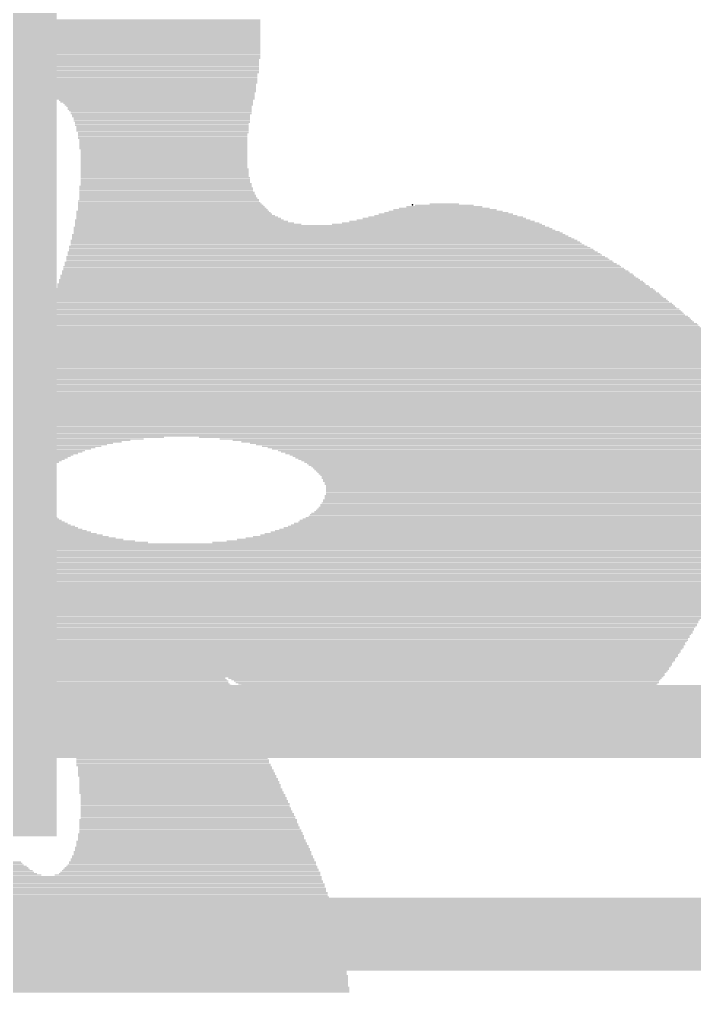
# Model space of a CAD drawing. Extents: x -0.1 to 38.1, y -0.1 to 36.4.
# Drawn here: x 7.71 to 8.885, y 25.472 to 27.166 of the extents above; entities that cross this region are included whole.
import ezdxf

# ---------------------------------------------------------------- set-up
doc = ezdxf.new("R2010")
doc.units = 0
for name, color, linetype in [('16', 132, 'CONTINUOUS'), ('21', 40, 'CONTINUOUS'), ('22', 6, 'CONTINUOUS'), ('24', 53, 'CONTINUOUS'), ('52', 253, 'CONTINUOUS')]:
    doc.layers.add(name, color=color, linetype=linetype)

# ---------------------------------------------------------------- blocks, each defined once
blk = doc.blocks.new('RECT')
blk.add_solid([(-0.5, -0.5), (0.5, -0.5), (-0.5, 0.5), (0.5, 0.5)])

msp = doc.modelspace()

# ---------------------------------------------------------------- linework, layer by layer
at = {"layer": '22', "const_width": 0.127}
msp.add_lwpolyline([(6.5525, 25.574), (10.2355, 25.574)], dxfattribs=at)
at = {"layer": '24'}
msp.add_point((8.394, 26.844), dxfattribs=at)
at = {"layer": '52', "const_width": 0.127}
msp.add_lwpolyline([(7.644, 25.944), (9.144, 25.944)], dxfattribs=at)

# ---------------------------------------------------------------- block references
at = {"layer": '16', "xscale": 1.016, "yscale": 2.2}
msp.add_blockref('RECT', (7.267, 26.844), dxfattribs=at)
at = {"layer": '21'}
for p, xscale, yscale in [((7.738, 27.1576), 0.7822, 0.0026), ((7.7393, 27.1652), 0.7798, 0.0024), ((7.7393, 27.1627), 0.7798, 0.0026), ((7.7393, 27.1601), 0.7798, 0.0024), ((7.7355, 27.1423), 0.7874, 0.0024), ((7.7355, 27.1398), 0.7874, 0.0024), ((7.7368, 27.15), 0.7848, 0.0026), ((7.7368, 27.1474), 0.7848, 0.0024), ((7.7368, 27.1449), 0.7848, 0.0026), ((7.738, 27.155), 0.7822, 0.0024), ((7.738, 27.1525), 0.7822, 0.0024), ((7.7329, 27.1246), 0.7924, 0.0026), ((7.7342, 27.1322), 0.7898, 0.0026), ((7.7342, 27.1296), 0.7898, 0.0024), ((7.7342, 27.1271), 0.7898, 0.0024), ((7.7355, 27.1373), 0.7874, 0.0026), ((7.7355, 27.1347), 0.7874, 0.0024), ((7.7304, 27.1068), 0.7974, 0.0026), ((7.7317, 27.1144), 0.795, 0.0024), ((7.7317, 27.1119), 0.795, 0.0026), ((7.7317, 27.1093), 0.795, 0.0024), ((7.7329, 27.122), 0.7924, 0.0024), ((7.7329, 27.1195), 0.7924, 0.0026), ((7.7329, 27.1169), 0.7924, 0.0024), ((7.7279, 27.0966), 0.7976, 0.0024), ((7.7279, 27.0941), 0.7976, 0.0026), ((7.7279, 27.0915), 0.7976, 0.0024), ((7.7279, 27.089), 0.7976, 0.0024), ((7.7304, 27.1042), 0.7974, 0.0024), ((7.7304, 27.1017), 0.7974, 0.0024), ((7.7304, 27.0992), 0.7974, 0.0026), ((7.7253, 27.0763), 0.8026, 0.0024), ((7.7253, 27.0738), 0.8026, 0.0026), ((7.7266, 27.0865), 0.8, 0.0026), ((7.7266, 27.0839), 0.8, 0.0024), ((7.7266, 27.0814), 0.8, 0.0026), ((7.7266, 27.0788), 0.8, 0.0024), ((7.7215, 27.056), 0.805, 0.0026), ((7.7228, 27.0661), 0.8026, 0.0024), ((7.7228, 27.0636), 0.8026, 0.0024), ((7.7228, 27.0611), 0.8026, 0.0026), ((7.7228, 27.0585), 0.8026, 0.0024), ((7.724, 27.0712), 0.8, 0.0024), ((7.724, 27.0687), 0.8, 0.0026), ((7.719, 27.0458), 0.8052, 0.0024), ((7.719, 27.0433), 0.8052, 0.0026), ((7.719, 27.0407), 0.8052, 0.0024), ((7.7177, 27.0382), 0.8026, 0.0024), ((7.7203, 27.0534), 0.8026, 0.0024), ((7.7203, 27.0509), 0.8026, 0.0024), ((7.7203, 27.0484), 0.8026, 0.0026), ((7.5247, 27.0255), 0.4268, 0.0024), ((7.5221, 27.023), 0.4216, 0.0026), ((7.7165, 27.0357), 0.8052, 0.0026), ((7.7165, 27.0331), 0.8052, 0.0024), ((7.5348, 27.0306), 0.4418, 0.0026), ((7.5285, 27.028), 0.4292, 0.0024), ((7.9413, 27.0306), 0.3556, 0.0026), ((7.9463, 27.028), 0.3454, 0.0024), ((7.9476, 27.0255), 0.3378, 0.0024), ((7.9488, 27.023), 0.3352, 0.0026), ((7.5158, 27.0153), 0.414, 0.0024), ((7.5145, 27.0128), 0.4114, 0.0024), ((7.512, 27.0103), 0.4064, 0.0026), ((7.5107, 27.0077), 0.4038, 0.0024), ((7.5208, 27.0204), 0.419, 0.0024), ((7.5183, 27.0179), 0.414, 0.0026), ((7.9514, 27.0204), 0.3302, 0.0024), ((7.9527, 27.0179), 0.3276, 0.0026), ((7.9527, 27.0153), 0.3226, 0.0024), ((7.9539, 27.0128), 0.32, 0.0024), ((7.9539, 27.0103), 0.32, 0.0026), ((7.9552, 27.0077), 0.3174, 0.0024), ((7.9565, 27.0052), 0.315, 0.0026), ((7.9565, 27.0026), 0.315, 0.0024), ((7.9565, 27.0001), 0.3098, 0.0024), ((7.9565, 26.9976), 0.3098, 0.0026), ((7.9577, 26.995), 0.3072, 0.0024), ((7.9577, 26.9925), 0.3072, 0.0026), ((7.9577, 26.9899), 0.3072, 0.0024), ((7.959, 26.9874), 0.3048, 0.0024), ((7.9577, 26.9849), 0.3022, 0.0026), ((7.9577, 26.9823), 0.3022, 0.0024), ((7.959, 26.9798), 0.2996, 0.0026), ((7.959, 26.9772), 0.2996, 0.0024), ((7.959, 26.9747), 0.2996, 0.0024), ((7.959, 26.9722), 0.2996, 0.0026), ((7.9603, 26.9696), 0.2972, 0.0024), ((7.959, 26.9671), 0.2946, 0.0026), ((7.959, 26.9645), 0.2946, 0.0024), ((7.959, 26.962), 0.2946, 0.0024), ((7.959, 26.9595), 0.2946, 0.0026), ((7.9603, 26.9569), 0.292, 0.0024), ((7.9603, 26.9544), 0.292, 0.0026), ((7.9603, 26.9518), 0.292, 0.0024), ((7.9603, 26.9493), 0.292, 0.0024), ((7.9603, 26.9468), 0.292, 0.0026), ((7.9603, 26.9442), 0.292, 0.0024), ((7.9603, 26.9417), 0.292, 0.0026), ((7.9616, 26.9391), 0.2896, 0.0024), ((7.9616, 26.9366), 0.2896, 0.0024), ((7.9616, 26.9341), 0.2896, 0.0026), ((7.9616, 26.9315), 0.2896, 0.0024), ((7.9616, 26.929), 0.2896, 0.0026), ((7.9616, 26.9264), 0.2896, 0.0024), ((7.9616, 26.9239), 0.2896, 0.0024), ((7.9616, 26.9214), 0.2896, 0.0026), ((7.9616, 26.9188), 0.2896, 0.0024), ((7.9616, 26.9163), 0.2896, 0.0026), ((7.9616, 26.9137), 0.2896, 0.0024), ((7.9616, 26.9112), 0.2896, 0.0024), ((7.9616, 26.9087), 0.2896, 0.0026), ((7.9628, 26.9061), 0.292, 0.0024), ((7.9628, 26.9036), 0.292, 0.0026), ((7.9628, 26.901), 0.292, 0.0024), ((7.9628, 26.8985), 0.292, 0.0024), ((7.9628, 26.896), 0.292, 0.0026), ((7.9628, 26.8934), 0.292, 0.0024), ((7.9641, 26.8909), 0.2946, 0.0026), ((7.9641, 26.8883), 0.2946, 0.0024), ((7.9641, 26.8858), 0.2946, 0.0024), ((7.9641, 26.8756), 0.2996, 0.0024), ((7.9654, 26.8731), 0.3022, 0.0024), ((7.9654, 26.8706), 0.3022, 0.0026), ((7.9641, 26.8833), 0.2946, 0.0026), ((7.9654, 26.8807), 0.2972, 0.0024), ((7.9654, 26.8782), 0.2972, 0.0026), ((7.9654, 26.868), 0.3022, 0.0024), ((7.9667, 26.8655), 0.3048, 0.0026), ((7.9667, 26.8629), 0.3048, 0.0024), ((7.9679, 26.8604), 0.3072, 0.0024), ((7.9679, 26.8579), 0.3072, 0.0026), ((7.9692, 26.8553), 0.3098, 0.0024), ((7.9705, 26.8528), 0.3124, 0.0026), ((7.9692, 26.8502), 0.315, 0.0024), ((7.9704, 26.8477), 0.3174, 0.0024), ((7.9717, 26.8452), 0.32, 0.0026), ((7.973, 26.8426), 0.3226, 0.0024), ((7.9742, 26.8401), 0.325, 0.0026), ((7.9755, 26.8375), 0.3276, 0.0024), ((7.9768, 26.835), 0.3302, 0.0024), ((8.4505, 26.835), 0.1802, 0.0024), ((8.4492, 26.8375), 0.1574, 0.0024), ((8.4492, 26.8401), 0.132, 0.0026), ((8.4493, 26.8426), 0.1016, 0.0024), ((8.4493, 26.8452), 0.0508, 0.0026), ((7.9882, 26.8172), 0.3632, 0.0024), ((7.9768, 26.8325), 0.3352, 0.0026), ((7.9781, 26.8299), 0.3378, 0.0024), ((7.9793, 26.8274), 0.3402, 0.0026), ((7.9819, 26.8248), 0.3454, 0.0024), ((7.9844, 26.8223), 0.3504, 0.0024), ((7.987, 26.8198), 0.3556, 0.0026), ((8.448, 26.8172), 0.3022, 0.0024), ((8.4492, 26.8198), 0.2844, 0.0026), ((8.4518, 26.8223), 0.2692, 0.0024), ((8.4518, 26.8248), 0.249, 0.0024), ((8.4518, 26.8274), 0.2336, 0.0026), ((8.453, 26.8299), 0.2158, 0.0024), ((8.4518, 26.8325), 0.1982, 0.0026), ((8.2181, 26.8045), 0.828, 0.0024), ((8.2206, 26.802), 0.833, 0.0026), ((7.992, 26.8147), 0.3708, 0.0026), ((7.9971, 26.8121), 0.381, 0.0024), ((8.0034, 26.8096), 0.3936, 0.0024), ((8.2155, 26.8071), 0.8178, 0.0026), ((8.4365, 26.8096), 0.3656, 0.0024), ((8.4429, 26.8121), 0.3428, 0.0024), ((8.4454, 26.8147), 0.3224, 0.0026), ((8.2308, 26.7918), 0.8584, 0.0024), ((8.2334, 26.7893), 0.8636, 0.0026), ((8.2359, 26.7867), 0.8686, 0.0024), ((8.2384, 26.7842), 0.8736, 0.0024), ((8.2232, 26.7994), 0.8382, 0.0024), ((8.227, 26.7969), 0.8458, 0.0024), ((8.2295, 26.7944), 0.8508, 0.0026), ((8.2473, 26.7715), 0.9016, 0.0024), ((8.2499, 26.769), 0.9068, 0.0026), ((8.2524, 26.7664), 0.9118, 0.0024), ((8.2397, 26.7817), 0.8814, 0.0026), ((8.2422, 26.7791), 0.8864, 0.0024), ((8.2435, 26.7766), 0.889, 0.0026), ((8.246, 26.774), 0.894, 0.0024), ((8.26, 26.7537), 0.9372, 0.0024), ((8.2625, 26.7512), 0.9422, 0.0026), ((8.2549, 26.7613), 0.922, 0.0024), ((8.2574, 26.7588), 0.927, 0.0024), ((8.2587, 26.7563), 0.9296, 0.0026), ((8.2537, 26.7639), 0.9144, 0.0026), ((8.2714, 26.7359), 0.9702, 0.0024), ((8.274, 26.7334), 0.9754, 0.0024), ((8.2664, 26.7436), 0.955, 0.0026), ((8.2689, 26.741), 0.96, 0.0024), ((8.2715, 26.7385), 0.9652, 0.0026), ((8.2638, 26.7486), 0.9448, 0.0024), ((8.2664, 26.7461), 0.95, 0.0024), ((8.2803, 26.7207), 0.9982, 0.0024), ((8.2816, 26.7182), 1.0008, 0.0026), ((8.2841, 26.7156), 1.0058, 0.0024), ((8.2765, 26.7283), 0.9854, 0.0024), ((8.2778, 26.7258), 0.988, 0.0026), ((8.2803, 26.7232), 0.993, 0.0024), ((8.2752, 26.7309), 0.9778, 0.0026), ((8.288, 26.7055), 1.0236, 0.0026), ((8.2905, 26.7029), 1.0286, 0.0024), ((8.2918, 26.7004), 1.0312, 0.0026), ((8.2841, 26.7131), 1.0108, 0.0026), ((8.2867, 26.7105), 1.016, 0.0024), ((8.2879, 26.708), 1.0184, 0.0024), ((8.2981, 26.6851), 1.0592, 0.0024), ((8.2994, 26.6826), 1.0618, 0.0024), ((8.2943, 26.6928), 1.0464, 0.0026), ((8.2968, 26.6902), 1.0514, 0.0024), ((8.2981, 26.6877), 1.054, 0.0026), ((8.293, 26.6978), 1.0388, 0.0024), ((8.2943, 26.6953), 1.0414, 0.0024), ((8.3057, 26.6674), 1.0896, 0.0026), ((8.307, 26.6648), 1.0922, 0.0024), ((8.3019, 26.675), 1.0768, 0.0026), ((8.3045, 26.6724), 1.082, 0.0024), ((8.3057, 26.6699), 1.0844, 0.0024), ((8.3006, 26.6801), 1.0692, 0.0026), ((8.3019, 26.6775), 1.0718, 0.0024), ((8.3108, 26.6521), 1.115, 0.0024), ((8.3133, 26.6496), 1.12, 0.0026), ((8.3095, 26.6572), 1.1074, 0.0024), ((8.3108, 26.6547), 1.11, 0.0026), ((8.3083, 26.6623), 1.0998, 0.0026), ((8.3095, 26.6597), 1.1022, 0.0024), ((8.3184, 26.6318), 1.1506, 0.0024), ((8.3172, 26.6369), 1.143, 0.0026), ((8.3184, 26.6343), 1.1454, 0.0024), ((8.3146, 26.642), 1.1328, 0.0026), ((8.3159, 26.6394), 1.1354, 0.0024), ((8.3134, 26.647), 1.1252, 0.0024), ((8.3146, 26.6445), 1.1276, 0.0024), ((8.3222, 26.6166), 1.1784, 0.0026), ((8.3235, 26.614), 1.181, 0.0024), ((8.3222, 26.6191), 1.1734, 0.0024), ((8.3197, 26.6242), 1.1632, 0.0026), ((8.3223, 26.6216), 1.1684, 0.0024), ((8.3184, 26.6293), 1.1556, 0.0026), ((8.3197, 26.6267), 1.1582, 0.0024), ((8.326, 26.6013), 1.2064, 0.0024), ((8.3273, 26.5988), 1.209, 0.0026), ((8.3248, 26.6039), 1.1988, 0.0026), ((8.3248, 26.6064), 1.1938, 0.0024), ((8.3235, 26.6115), 1.1862, 0.0026), ((8.3248, 26.6089), 1.1888, 0.0024), ((8.3286, 26.581), 1.242, 0.0024), ((8.3286, 26.5835), 1.237, 0.0024), ((8.3286, 26.5861), 1.2318, 0.0026), ((8.3286, 26.5886), 1.2268, 0.0024), ((8.3273, 26.5937), 1.2192, 0.0024), ((8.3286, 26.5912), 1.2218, 0.0026), ((8.3273, 26.5962), 1.214, 0.0024), ((8.3311, 26.5632), 1.2776, 0.0024), ((8.3311, 26.5658), 1.2724, 0.0026), ((8.3311, 26.5683), 1.2674, 0.0024), ((8.3299, 26.5708), 1.2598, 0.0024), ((8.3299, 26.5734), 1.2548, 0.0026), ((8.3298, 26.5759), 1.2496, 0.0024), ((8.3299, 26.5785), 1.2446, 0.0026), ((8.3273, 26.548), 1.3156, 0.0026), ((8.3286, 26.5505), 1.308, 0.0024), ((8.3298, 26.5531), 1.3004, 0.0026), ((8.3299, 26.5556), 1.2954, 0.0024), ((8.3298, 26.5581), 1.2902, 0.0024), ((8.3311, 26.5607), 1.2826, 0.0026), ((8.2054, 26.5404), 1.5748, 0.0026), ((8.208, 26.5378), 1.5748, 0.0024), ((8.2092, 26.5353), 1.5772, 0.0026), ((8.2105, 26.5327), 1.5798, 0.0024), ((8.213, 26.5302), 1.5798, 0.0024), ((8.321, 26.5429), 1.3386, 0.0024), ((8.326, 26.5454), 1.3232, 0.0024), ((8.2143, 26.5277), 1.5824, 0.0026), ((8.2156, 26.5251), 1.585, 0.0024), ((8.2168, 26.5226), 1.5874, 0.0026), ((8.2181, 26.52), 1.59, 0.0024), ((8.2194, 26.5175), 1.5926, 0.0024), ((8.2206, 26.515), 1.595, 0.0026), ((8.2219, 26.5124), 1.5976, 0.0024), ((8.227, 26.4972), 1.618, 0.0026), ((8.2245, 26.5048), 1.6078, 0.0024), ((8.2257, 26.5023), 1.6102, 0.0026), ((8.227, 26.4997), 1.6128, 0.0024), ((8.2232, 26.5099), 1.6002, 0.0026), ((8.2244, 26.5073), 1.6026, 0.0024), ((8.2244, 26.4794), 1.6534, 0.0024), ((8.2257, 26.4819), 1.6458, 0.0024), ((8.227, 26.4845), 1.6382, 0.0026), ((8.2283, 26.487), 1.6358, 0.0024), ((8.2282, 26.4896), 1.6306, 0.0026), ((8.2283, 26.4921), 1.6256, 0.0024), ((8.2282, 26.4946), 1.6204, 0.0024), ((7.7914, 26.4718), 2.535, 0.0026), ((7.7965, 26.4692), 2.5298, 0.0024), ((7.8002, 26.4667), 2.5272, 0.0024), ((7.8041, 26.4642), 2.5248, 0.0026), ((7.8091, 26.4616), 2.5196, 0.0024), ((8.2194, 26.4743), 1.6738, 0.0024), ((8.2232, 26.4769), 1.6612, 0.0026), ((7.813, 26.4591), 2.5172, 0.0026), ((7.818, 26.4565), 2.512, 0.0024), ((7.8218, 26.454), 2.5094, 0.0024), ((7.8269, 26.4515), 2.5044, 0.0026), ((7.8307, 26.4489), 2.5018, 0.0024), ((7.8346, 26.4464), 2.4994, 0.0026), ((7.8371, 26.4438), 2.4942, 0.0024), ((7.8409, 26.4413), 2.4916, 0.0024), ((7.2808, 26.4388), 1.3614, 0.0026), ((7.2669, 26.4362), 1.3182, 0.0024), ((7.258, 26.4337), 1.2904, 0.0026), ((7.2516, 26.4311), 1.2724, 0.0024), ((7.2466, 26.4286), 1.2522, 0.0024), ((8.5559, 26.4388), 1.0668, 0.0026), ((8.5737, 26.4362), 1.0312, 0.0024), ((8.5851, 26.4337), 1.0082, 0.0026), ((8.5927, 26.4311), 0.993, 0.0024), ((8.5991, 26.4286), 0.9754, 0.0024), ((7.244, 26.4261), 1.237, 0.0026), ((7.2415, 26.4235), 1.2218, 0.0024), ((7.2389, 26.421), 1.2064, 0.0026), ((7.2364, 26.4184), 1.1964, 0.0024), ((7.2338, 26.4159), 1.181, 0.0024), ((7.2338, 26.4134), 1.1708, 0.0026), ((7.2313, 26.4108), 1.1608, 0.0024), ((8.6029, 26.4261), 0.9626, 0.0026), ((8.6067, 26.4235), 0.9498, 0.0024), ((8.6118, 26.421), 0.9398, 0.0026), ((8.6143, 26.4184), 0.9296, 0.0024), ((8.6181, 26.4159), 0.9168, 0.0024), ((8.6194, 26.4134), 0.9092, 0.0026), ((8.6232, 26.4108), 0.9016, 0.0024), ((7.23, 26.4083), 1.148, 0.0026), ((7.2288, 26.4057), 1.1404, 0.0024), ((7.2287, 26.4032), 1.1302, 0.0024), ((7.2275, 26.4007), 1.1226, 0.0026), ((7.2262, 26.3981), 1.115, 0.0024), ((7.2262, 26.3956), 1.1048, 0.0026), ((8.6258, 26.4083), 0.8916, 0.0026), ((8.627, 26.4057), 0.8838, 0.0024), ((8.6296, 26.4032), 0.8788, 0.0024), ((8.6309, 26.4007), 0.8712, 0.0026), ((8.6321, 26.3981), 0.8636, 0.0024), ((8.6346, 26.3956), 0.8584, 0.0026), ((7.2249, 26.393), 1.0972, 0.0024), ((7.225, 26.3905), 1.0922, 0.0024), ((7.2237, 26.388), 1.0846, 0.0026), ((7.2237, 26.3854), 1.0794, 0.0024), ((7.2249, 26.3829), 1.0718, 0.0026), ((7.225, 26.3803), 1.0668, 0.0024), ((7.2249, 26.3778), 1.0616, 0.0024), ((8.6359, 26.393), 0.8508, 0.0024), ((8.6359, 26.3905), 0.8458, 0.0024), ((8.6385, 26.388), 0.8408, 0.0026), ((8.6385, 26.3854), 0.8356, 0.0024), ((8.6385, 26.3829), 0.8306, 0.0026), ((8.6397, 26.3803), 0.828, 0.0024), ((8.6397, 26.3778), 0.8228, 0.0024), ((7.225, 26.3753), 1.0566, 0.0026), ((7.2237, 26.3727), 1.054, 0.0024), ((7.2237, 26.3702), 1.049, 0.0026), ((7.2249, 26.3676), 1.0464, 0.0024), ((7.225, 26.3651), 1.0414, 0.0024), ((7.2249, 26.3626), 1.0362, 0.0026), ((7.2262, 26.36), 1.0336, 0.0024), ((8.6397, 26.3753), 0.8178, 0.0026), ((8.641, 26.3727), 0.8152, 0.0024), ((8.641, 26.3702), 0.8102, 0.0026), ((8.641, 26.3676), 0.8102, 0.0024), ((8.641, 26.3651), 0.8052, 0.0024), ((8.6397, 26.3626), 0.8026, 0.0026), ((8.641, 26.36), 0.8, 0.0024), ((7.2262, 26.3575), 1.0336, 0.0026), ((7.2262, 26.3549), 1.0286, 0.0024), ((7.2275, 26.3524), 1.0262, 0.0024), ((7.2275, 26.3499), 1.0262, 0.0026), ((7.2288, 26.3473), 1.0236, 0.0024), ((7.2288, 26.3448), 1.0236, 0.0026), ((8.6397, 26.3575), 0.7974, 0.0026), ((8.6397, 26.3549), 0.7924, 0.0024), ((8.6397, 26.3524), 0.7924, 0.0024), ((8.6385, 26.3499), 0.79, 0.0026), ((8.6385, 26.3473), 0.79, 0.0024), ((8.6372, 26.3448), 0.7874, 0.0026), ((7.23, 26.3422), 1.021, 0.0024), ((7.23, 26.3397), 1.021, 0.0024), ((7.2313, 26.3372), 1.0184, 0.0026), ((7.2326, 26.3346), 1.021, 0.0024), ((7.2338, 26.3321), 1.0184, 0.0026), ((7.2338, 26.3295), 1.0184, 0.0024), ((7.2351, 26.327), 1.021, 0.0024), ((8.6296, 26.3295), 0.7824, 0.0024), ((8.6283, 26.327), 0.7798, 0.0024), ((8.6334, 26.3372), 0.7848, 0.0026), ((8.6321, 26.3346), 0.7822, 0.0024), ((8.6321, 26.3321), 0.7822, 0.0026), ((8.6359, 26.3422), 0.7848, 0.0024), ((8.6359, 26.3397), 0.7848, 0.0024), ((7.2376, 26.3245), 1.021, 0.0026), ((7.2376, 26.3219), 1.021, 0.0024), ((7.2389, 26.3194), 1.0236, 0.0026), ((7.2402, 26.3168), 1.0262, 0.0024), ((7.2427, 26.3143), 1.026, 0.0024), ((7.244, 26.3118), 1.0286, 0.0026), ((7.2453, 26.3092), 1.0312, 0.0024), ((8.6156, 26.3092), 0.7848, 0.0024), ((8.6181, 26.3118), 0.7848, 0.0026), ((8.6194, 26.3143), 0.7822, 0.0024), ((8.6219, 26.3168), 0.7822, 0.0024), ((8.6245, 26.3219), 0.7822, 0.0024), ((8.6245, 26.3194), 0.7822, 0.0026), ((8.627, 26.3245), 0.7822, 0.0026), ((7.2466, 26.3067), 1.0338, 0.0026), ((7.2491, 26.3041), 1.0388, 0.0024), ((7.2504, 26.3016), 1.0414, 0.0024), ((7.2529, 26.2991), 1.0464, 0.0026), ((7.2542, 26.2965), 1.049, 0.0024), ((7.2567, 26.294), 1.054, 0.0026), ((8.5978, 26.294), 0.8, 0.0026), ((8.6016, 26.2965), 0.7974, 0.0024), ((8.6055, 26.2991), 0.795, 0.0026), ((8.608, 26.3016), 0.79, 0.0024), ((8.6105, 26.3041), 0.7898, 0.0024), ((8.6131, 26.3067), 0.79, 0.0026), ((7.263, 26.2864), 1.0718, 0.0026), ((7.2668, 26.2838), 1.0794, 0.0024), ((7.2694, 26.2813), 1.0846, 0.0026), ((7.2732, 26.2787), 1.0922, 0.0024), ((7.277, 26.2762), 1.0998, 0.0024), ((7.2593, 26.2914), 1.0592, 0.0024), ((7.2618, 26.2889), 1.0642, 0.0024), ((8.5711, 26.2762), 0.833, 0.0024), ((8.5762, 26.2787), 0.828, 0.0024), ((8.5801, 26.2813), 0.8204, 0.0026), ((8.5851, 26.2838), 0.8152, 0.0024), ((8.589, 26.2864), 0.8128, 0.0026), ((8.5915, 26.2889), 0.8078, 0.0024), ((8.5966, 26.2914), 0.8026, 0.0024), ((7.2936, 26.266), 1.143, 0.0024), ((7.2999, 26.2635), 1.1556, 0.0024), ((7.3063, 26.261), 1.1684, 0.0026), ((7.2796, 26.2737), 1.11, 0.0026), ((7.2846, 26.2711), 1.12, 0.0024), ((7.2897, 26.2686), 1.1302, 0.0026), ((7.6479, 26.2584), 0.5258, 0.0024), ((8.5242, 26.2584), 0.9068, 0.0024), ((8.5331, 26.261), 0.889, 0.0026), ((8.5419, 26.2635), 0.8762, 0.0024), ((8.5496, 26.266), 0.8662, 0.0024), ((8.5559, 26.2686), 0.8534, 0.0026), ((8.561, 26.2711), 0.8484, 0.0024), ((8.5661, 26.2737), 0.8382, 0.0026), ((7.6631, 26.2559), 0.541, 0.0026), ((8.1863, 26.2533), 1.5772, 0.0024), ((8.1863, 26.2508), 1.5722, 0.0024), ((8.1864, 26.2483), 1.5672, 0.0026), ((8.1876, 26.2457), 1.5646, 0.0024), ((8.1876, 26.2432), 1.5594, 0.0026), ((8.5102, 26.2559), 0.9296, 0.0026), ((8.1889, 26.2406), 1.557, 0.0024), ((8.1876, 26.2381), 1.5544, 0.0024), ((8.1876, 26.2356), 1.5494, 0.0026), ((8.1876, 26.233), 1.5494, 0.0024), ((8.1876, 26.2305), 1.5442, 0.0026), ((8.1864, 26.2279), 1.5418, 0.0024), ((8.1864, 26.2254), 1.5418, 0.0024), ((8.1851, 26.2229), 1.5392, 0.0026), ((8.1863, 26.2203), 1.5366, 0.0024), ((8.1851, 26.2178), 1.5342, 0.0026), ((8.1838, 26.2152), 1.5316, 0.0024), ((8.1838, 26.2127), 1.5316, 0.0024), ((8.1825, 26.2102), 1.529, 0.0026), ((8.1825, 26.2076), 1.529, 0.0024), ((8.1787, 26.2025), 1.5264, 0.0024), ((8.1787, 26.2), 1.5264, 0.0024), ((8.1775, 26.1975), 1.524, 0.0026), ((8.1775, 26.1949), 1.524, 0.0024), ((8.1762, 26.1924), 1.5214, 0.0026), ((8.1813, 26.2051), 1.5266, 0.0026), ((8.1698, 26.1797), 1.5188, 0.0026), ((8.1686, 26.1771), 1.5164, 0.0024), ((8.1686, 26.1746), 1.5164, 0.0024), ((8.1736, 26.1898), 1.5214, 0.0024), ((8.1736, 26.1873), 1.5214, 0.0024), ((8.1724, 26.1848), 1.519, 0.0026), ((8.1724, 26.1822), 1.519, 0.0024), ((8.1622, 26.1644), 1.5138, 0.0024), ((8.166, 26.1721), 1.5162, 0.0026), ((8.1648, 26.1695), 1.5138, 0.0024), ((8.1648, 26.167), 1.5138, 0.0026), ((8.2892, 26.1619), 1.2598, 0.0024), ((8.2917, 26.1594), 1.2496, 0.0026), ((8.293, 26.1568), 1.242, 0.0024), ((8.2956, 26.1543), 1.237, 0.0026), ((8.2955, 26.1517), 1.2318, 0.0024), ((8.2981, 26.1492), 1.2268, 0.0024), ((8.2981, 26.1467), 1.2216, 0.0026), ((8.2981, 26.1441), 1.2166, 0.0024), ((8.2994, 26.1416), 1.2142, 0.0026), ((8.2994, 26.139), 1.209, 0.0024), ((8.3006, 26.1365), 1.2064, 0.0024), ((8.3007, 26.134), 1.2014, 0.0026), ((8.3006, 26.1314), 1.1962, 0.0024), ((8.3019, 26.1289), 1.1938, 0.0026), ((8.3019, 26.1263), 1.1886, 0.0024), ((8.3032, 26.1238), 1.1862, 0.0024), ((8.3032, 26.1213), 1.181, 0.0026), ((8.3032, 26.1187), 1.176, 0.0024), ((8.3032, 26.1162), 1.176, 0.0026), ((8.3032, 26.1136), 1.171, 0.0024), ((8.3045, 26.1111), 1.1684, 0.0024), ((8.3032, 26.1086), 1.1658, 0.0026), ((8.3032, 26.106), 1.1608, 0.0024), ((8.3045, 26.1035), 1.1582, 0.0026), ((8.3045, 26.1009), 1.1532, 0.0024), ((8.3045, 26.0984), 1.1532, 0.0024), ((8.3044, 26.0959), 1.148, 0.0026), ((8.3032, 26.0933), 1.1456, 0.0024), ((8.3045, 26.0908), 1.143, 0.0026), ((8.3044, 26.0882), 1.1378, 0.0024), ((8.3044, 26.0857), 1.1378, 0.0024), ((8.3045, 26.0832), 1.1328, 0.0026), ((8.3032, 26.0806), 1.1302, 0.0024), ((8.3045, 26.0781), 1.1278, 0.0026), ((8.3044, 26.0755), 1.1226, 0.0024), ((8.3044, 26.073), 1.1226, 0.0024), ((8.3045, 26.0705), 1.1176, 0.0026), ((8.3032, 26.0679), 1.115, 0.0024), ((8.3044, 26.0654), 1.1124, 0.0026), ((8.3032, 26.0628), 1.11, 0.0024), ((8.3032, 26.0603), 1.1048, 0.0024), ((8.3032, 26.0578), 1.1048, 0.0026), ((8.3032, 26.0552), 1.0998, 0.0024), ((8.3019, 26.0527), 1.0972, 0.0026), ((8.3032, 26.0501), 1.0948, 0.0024), ((8.3019, 26.0476), 1.0922, 0.0024), ((8.3019, 26.0451), 1.087, 0.0026), ((8.3019, 26.0425), 1.087, 0.0024), ((8.3019, 26.04), 1.082, 0.0026), ((8.3006, 26.0374), 1.0794, 0.0024), ((8.3019, 26.0349), 1.0768, 0.0024), ((8.3007, 26.0324), 1.0744, 0.0026), ((8.2994, 26.0298), 1.0718, 0.0024), ((8.2994, 26.0273), 1.0668, 0.0026), ((8.2994, 26.0247), 1.0668, 0.0024), ((8.2994, 26.0222), 1.0618, 0.0024), ((7.9184, 26.0197), 0.2998, 0.0026), ((7.9196, 26.0171), 0.3022, 0.0024), ((7.9222, 26.0146), 0.3022, 0.0026), ((7.9222, 26.012), 0.3022, 0.0024), ((7.9247, 26.0095), 0.3022, 0.0024), ((7.926, 26.007), 0.3048, 0.0026), ((7.926, 26.0044), 0.3048, 0.0024), ((8.4505, 26.0197), 0.7544, 0.0026), ((8.4518, 26.0171), 0.7468, 0.0024), ((8.453, 26.0146), 0.739, 0.0026), ((8.4543, 26.012), 0.7366, 0.0024), ((8.4556, 26.0095), 0.729, 0.0024), ((8.4569, 26.007), 0.7214, 0.0026), ((8.4581, 26.0044), 0.7136, 0.0024), ((7.9286, 26.0019), 0.3048, 0.0026), ((7.9286, 25.9993), 0.3048, 0.0024), ((7.9298, 25.9968), 0.3072, 0.0024), ((7.9311, 25.9943), 0.3048, 0.0026), ((7.9323, 25.9917), 0.3072, 0.0024), ((7.9349, 25.9892), 0.3074, 0.0026), ((8.4594, 26.0019), 0.706, 0.0026), ((8.4606, 25.9993), 0.6984, 0.0024), ((8.4619, 25.9968), 0.6908, 0.0024), ((8.4632, 25.9943), 0.6832, 0.0026), ((8.4657, 25.9917), 0.673, 0.0024), ((8.467, 25.9892), 0.6654, 0.0026), ((7.9349, 25.9866), 0.3074, 0.0024), ((7.9361, 25.9841), 0.3098, 0.0024), ((7.9374, 25.9816), 0.3072, 0.0026), ((7.9387, 25.979), 0.3098, 0.0024), ((7.9387, 25.9765), 0.3098, 0.0026), ((7.9412, 25.9739), 0.3098, 0.0024), ((7.9412, 25.9714), 0.3098, 0.0024), ((8.4683, 25.9866), 0.6578, 0.0024), ((8.4696, 25.9841), 0.6502, 0.0024), ((8.4708, 25.9816), 0.6426, 0.0026), ((8.4721, 25.979), 0.635, 0.0024), ((8.4734, 25.9765), 0.6274, 0.0026), ((8.4746, 25.9739), 0.6196, 0.0024), ((8.4772, 25.9714), 0.6096, 0.0024), ((7.9425, 25.9689), 0.3124, 0.0026), ((7.9425, 25.9663), 0.3124, 0.0024), ((7.9451, 25.9638), 0.3124, 0.0026), ((7.9451, 25.9612), 0.3124, 0.0024), ((7.9463, 25.9587), 0.3148, 0.0024), ((7.9476, 25.9562), 0.3124, 0.0026), ((7.9489, 25.9536), 0.315, 0.0024), ((8.4785, 25.9689), 0.602, 0.0026), ((8.4797, 25.9663), 0.5942, 0.0024), ((8.481, 25.9638), 0.5868, 0.0026), ((8.4823, 25.9612), 0.574, 0.0024), ((8.4835, 25.9587), 0.5664, 0.0024), ((8.4861, 25.9562), 0.5562, 0.0026), ((8.486, 25.9536), 0.546, 0.0024), ((7.9489, 25.9511), 0.315, 0.0026), ((7.9501, 25.9485), 0.3174, 0.0024), ((7.9514, 25.946), 0.315, 0.0024), ((7.9526, 25.9435), 0.3174, 0.0026), ((7.9526, 25.9409), 0.3174, 0.0024), ((7.9552, 25.9384), 0.3174, 0.0026), ((8.4873, 25.9511), 0.5384, 0.0026), ((8.4899, 25.9485), 0.5284, 0.0024), ((8.4899, 25.946), 0.5182, 0.0024), ((8.4924, 25.9435), 0.508, 0.0026), ((8.4937, 25.9409), 0.4952, 0.0024), ((8.4949, 25.9384), 0.4876, 0.0026), ((7.9552, 25.9358), 0.3174, 0.0024), ((7.9565, 25.9333), 0.32, 0.0024), ((7.9565, 25.9308), 0.32, 0.0026), ((7.959, 25.9282), 0.32, 0.0024), ((7.959, 25.9257), 0.32, 0.0026), ((7.9603, 25.9231), 0.3226, 0.0024), ((7.9603, 25.9206), 0.3226, 0.0024), ((8.4962, 25.9358), 0.4748, 0.0024), ((8.4988, 25.9333), 0.4648, 0.0024), ((8.4988, 25.9308), 0.4546, 0.0026), ((8.5, 25.9282), 0.4418, 0.0024), ((8.5013, 25.9257), 0.4292, 0.0026), ((8.5038, 25.9231), 0.419, 0.0024), ((8.5051, 25.9206), 0.4064, 0.0024), ((7.9628, 25.9181), 0.3224, 0.0026), ((7.9628, 25.9155), 0.3224, 0.0024), ((7.9641, 25.913), 0.325, 0.0026), ((7.9641, 25.9104), 0.325, 0.0024), ((7.9654, 25.9079), 0.3276, 0.0024), ((7.9666, 25.9054), 0.325, 0.0026), ((7.9679, 25.9028), 0.3276, 0.0024), ((8.5064, 25.9181), 0.3936, 0.0026), ((8.5077, 25.9155), 0.381, 0.0024), ((8.5089, 25.913), 0.3632, 0.0026), ((8.5102, 25.9104), 0.3504, 0.0024), ((8.5127, 25.9079), 0.3352, 0.0024), ((8.5127, 25.9054), 0.32, 0.0026), ((8.514, 25.9028), 0.3022, 0.0024), ((7.9679, 25.9003), 0.3276, 0.0026), ((7.9692, 25.8977), 0.3302, 0.0024), ((7.9704, 25.8952), 0.3276, 0.0024), ((7.9717, 25.8927), 0.3302, 0.0026), ((7.9717, 25.8901), 0.3302, 0.0024), ((7.973, 25.8876), 0.3328, 0.0026), ((8.5153, 25.9003), 0.2844, 0.0026), ((8.5178, 25.8977), 0.264, 0.0024), ((8.5191, 25.8952), 0.2464, 0.0024), ((8.5203, 25.8927), 0.2234, 0.0026), ((8.5216, 25.8901), 0.1954, 0.0024), ((8.5229, 25.8876), 0.1676, 0.0026), ((7.973, 25.885), 0.3328, 0.0024), ((7.9742, 25.8825), 0.3352, 0.0024), ((7.9755, 25.88), 0.3326, 0.0026), ((7.9768, 25.8774), 0.3352, 0.0024), ((7.9768, 25.8749), 0.3352, 0.0026), ((7.9768, 25.8723), 0.3352, 0.0024), ((7.9781, 25.8698), 0.3378, 0.0024), ((8.5242, 25.885), 0.1346, 0.0024), ((8.5267, 25.8825), 0.0838, 0.0024), ((7.9781, 25.8673), 0.3378, 0.0026), ((7.9806, 25.8647), 0.3378, 0.0024), ((7.9806, 25.8622), 0.3378, 0.0026), ((7.9819, 25.8596), 0.3404, 0.0024), ((7.9819, 25.8571), 0.3404, 0.0024), ((7.9831, 25.8546), 0.3428, 0.0026), ((7.9831, 25.852), 0.3428, 0.0024), ((7.9844, 25.8495), 0.3454, 0.0026), ((7.9857, 25.8469), 0.3428, 0.0024), ((7.987, 25.8444), 0.3454, 0.0024), ((7.987, 25.8419), 0.3454, 0.0026), ((7.9882, 25.8393), 0.3478, 0.0024), ((7.9882, 25.8368), 0.3478, 0.0026), ((7.9895, 25.8342), 0.3504, 0.0024), ((7.9895, 25.8317), 0.3504, 0.0024), ((7.9895, 25.8292), 0.3504, 0.0026), ((7.9908, 25.8266), 0.353, 0.0024), ((7.9908, 25.8241), 0.353, 0.0026), ((7.9921, 25.8215), 0.3556, 0.0024), ((7.9921, 25.819), 0.3556, 0.0024), ((7.9946, 25.8165), 0.3556, 0.0026), ((7.9946, 25.8139), 0.3556, 0.0024), ((7.9958, 25.8114), 0.358, 0.0026), ((7.9958, 25.8088), 0.358, 0.0024), ((7.9971, 25.8063), 0.3606, 0.0024), ((7.9971, 25.8038), 0.3606, 0.0026), ((7.9984, 25.8012), 0.3632, 0.0024), ((7.9984, 25.7987), 0.3632, 0.0026), ((7.9984, 25.7961), 0.3632, 0.0024), ((7.9997, 25.7936), 0.3658, 0.0024), ((7.9997, 25.7911), 0.3658, 0.0026), ((8.0009, 25.7885), 0.3682, 0.0024), ((8.0009, 25.786), 0.3682, 0.0026), ((8.0035, 25.7733), 0.3784, 0.0026), ((8.0035, 25.7707), 0.3784, 0.0024), ((8.0035, 25.7682), 0.3784, 0.0024), ((8.0022, 25.7834), 0.3708, 0.0024), ((8.0022, 25.7809), 0.3708, 0.0024), ((8.0035, 25.7784), 0.3734, 0.0026), ((8.0035, 25.7758), 0.3734, 0.0024), ((8.0048, 25.7657), 0.381, 0.0026), ((8.0048, 25.7631), 0.381, 0.0024), ((8.006, 25.7606), 0.3834, 0.0026), ((8.006, 25.758), 0.3834, 0.0024), ((8.0073, 25.7555), 0.386, 0.0024), ((8.0073, 25.753), 0.386, 0.0026), ((8.0086, 25.7504), 0.3886, 0.0024), ((8.0086, 25.7352), 0.3988, 0.0026), ((8.0073, 25.7479), 0.3912, 0.0026), ((8.0085, 25.7453), 0.3936, 0.0024), ((8.0085, 25.7428), 0.3936, 0.0024), ((8.0085, 25.7403), 0.3936, 0.0026), ((8.0098, 25.7377), 0.3962, 0.0024), ((8.0111, 25.7174), 0.414, 0.0024), ((8.0098, 25.725), 0.4064, 0.0024), ((8.0111, 25.7225), 0.409, 0.0026), ((8.0111, 25.7199), 0.409, 0.0024), ((8.0098, 25.7326), 0.4012, 0.0024), ((8.0098, 25.7301), 0.4012, 0.0024), ((8.0111, 25.7276), 0.4038, 0.0026), ((7.545, 25.6996), 0.3352, 0.0024), ((8.0111, 25.6996), 0.4292, 0.0024), ((8.0111, 25.7047), 0.4242, 0.0024), ((8.0111, 25.7022), 0.4242, 0.0026), ((8.0111, 25.7098), 0.419, 0.0026), ((8.0111, 25.7072), 0.419, 0.0024), ((8.0111, 25.7149), 0.414, 0.0026), ((8.0111, 25.7123), 0.414, 0.0024), ((7.5463, 25.6971), 0.3378, 0.0026), ((7.5475, 25.6945), 0.3402, 0.0024), ((7.5513, 25.692), 0.3428, 0.0024), ((7.5526, 25.6895), 0.3454, 0.0026), ((7.5539, 25.6869), 0.348, 0.0024), ((7.5577, 25.6844), 0.3504, 0.0026), ((8.0073, 25.6844), 0.447, 0.0026), ((8.0085, 25.6869), 0.4444, 0.0024), ((8.0086, 25.6895), 0.4394, 0.0026), ((8.0098, 25.692), 0.4368, 0.0024), ((8.0098, 25.6945), 0.4318, 0.0024), ((8.0111, 25.6971), 0.4292, 0.0026), ((7.559, 25.6818), 0.353, 0.0024), ((7.5615, 25.6793), 0.358, 0.0024), ((7.5653, 25.6768), 0.3656, 0.0026), ((7.8104, 25.6742), 0.8508, 0.0024), ((7.8104, 25.6717), 0.8508, 0.0026), ((7.8104, 25.6691), 0.8508, 0.0024), ((7.8129, 25.6666), 0.8508, 0.0024), ((8.0022, 25.6768), 0.4622, 0.0026), ((8.006, 25.6793), 0.4546, 0.0024), ((8.0073, 25.6818), 0.4522, 0.0024), ((7.8129, 25.6641), 0.8508, 0.0026), ((7.8142, 25.6615), 0.8534, 0.0024), ((7.8142, 25.659), 0.8534, 0.0026), ((7.8155, 25.6564), 0.8508, 0.0024), ((7.8168, 25.6539), 0.8534, 0.0024), ((7.8168, 25.6514), 0.8534, 0.0026), ((7.818, 25.6488), 0.8508, 0.0024), ((7.8193, 25.6463), 0.8534, 0.0026), ((7.8193, 25.6437), 0.8534, 0.0024), ((7.8193, 25.6412), 0.8534, 0.0024), ((7.8219, 25.6387), 0.8534, 0.0026), ((7.8219, 25.6361), 0.8534, 0.0024), ((7.8219, 25.6336), 0.8534, 0.0026), ((7.8244, 25.631), 0.8534, 0.0024), ((7.8244, 25.6285), 0.8534, 0.0024), ((7.8244, 25.626), 0.8534, 0.0026), ((7.8269, 25.6234), 0.8534, 0.0024), ((7.8269, 25.6209), 0.8534, 0.0026), ((7.8269, 25.6183), 0.8534, 0.0024), ((7.8282, 25.6158), 0.856, 0.0024), ((7.8295, 25.6133), 0.8534, 0.0026), ((7.8295, 25.6107), 0.8534, 0.0024), ((7.8308, 25.6082), 0.856, 0.0026), ((7.832, 25.6056), 0.8534, 0.0024), ((7.832, 25.6031), 0.8534, 0.0024), ((7.832, 25.6006), 0.8534, 0.0026), ((7.8346, 25.598), 0.8534, 0.0024), ((7.8346, 25.5955), 0.8534, 0.0026), ((7.8346, 25.5929), 0.8534, 0.0024), ((7.8371, 25.5904), 0.8534, 0.0024), ((7.8371, 25.5879), 0.8534, 0.0026), ((7.8371, 25.5853), 0.8534, 0.0024), ((7.8383, 25.5828), 0.8508, 0.0026), ((7.8396, 25.5802), 0.8534, 0.0024), ((7.8396, 25.5777), 0.8534, 0.0024), ((7.8409, 25.5752), 0.8508, 0.0026), ((7.8409, 25.5726), 0.8508, 0.0024), ((7.8422, 25.5701), 0.8534, 0.0026), ((7.8434, 25.5675), 0.8508, 0.0024), ((7.8434, 25.565), 0.8508, 0.0024), ((7.8434, 25.5625), 0.8508, 0.0026), ((7.846, 25.5599), 0.8508, 0.0024), ((7.846, 25.5574), 0.8508, 0.0026), ((7.846, 25.5548), 0.8508, 0.0024), ((7.8473, 25.5523), 0.8484, 0.0024), ((7.8473, 25.5498), 0.8484, 0.0026), ((7.8485, 25.5472), 0.8508, 0.0024), ((7.8498, 25.5447), 0.8484, 0.0026), ((7.8498, 25.5421), 0.8484, 0.0024), ((7.8498, 25.5396), 0.8484, 0.0024), ((7.8511, 25.5371), 0.8458, 0.0026), ((7.8523, 25.5345), 0.8482, 0.0024), ((7.8523, 25.532), 0.8482, 0.0026), ((7.8536, 25.5294), 0.8458, 0.0024), ((7.8536, 25.5269), 0.8458, 0.0024), ((7.8549, 25.5244), 0.8432, 0.0026), ((7.8549, 25.5218), 0.8432, 0.0024), ((7.8562, 25.5193), 0.8458, 0.0026), ((7.8574, 25.5167), 0.8432, 0.0024), ((7.8574, 25.5142), 0.8432, 0.0024), ((7.8574, 25.5117), 0.8432, 0.0026), ((7.8587, 25.5091), 0.8408, 0.0024), ((7.8587, 25.5066), 0.8408, 0.0026), ((7.86, 25.504), 0.8382, 0.0024), ((7.8612, 25.5015), 0.8406, 0.0024), ((7.8612, 25.499), 0.8406, 0.0026), ((7.8625, 25.4964), 0.8382, 0.0024), ((7.8625, 25.4939), 0.8382, 0.0026), ((7.8638, 25.4913), 0.8356, 0.0024), ((7.8638, 25.4888), 0.8356, 0.0024), ((7.8638, 25.4863), 0.8356, 0.0026), ((7.865, 25.4837), 0.833, 0.0024), ((7.8663, 25.4812), 0.8356, 0.0026), ((7.8676, 25.4786), 0.8332, 0.0024), ((7.8676, 25.4761), 0.8332, 0.0024), ((7.8676, 25.4736), 0.8332, 0.0026)]:
    msp.add_blockref('RECT', p, dxfattribs=dict(at, xscale=xscale, yscale=yscale))

doc.saveas('drawing.dxf')
